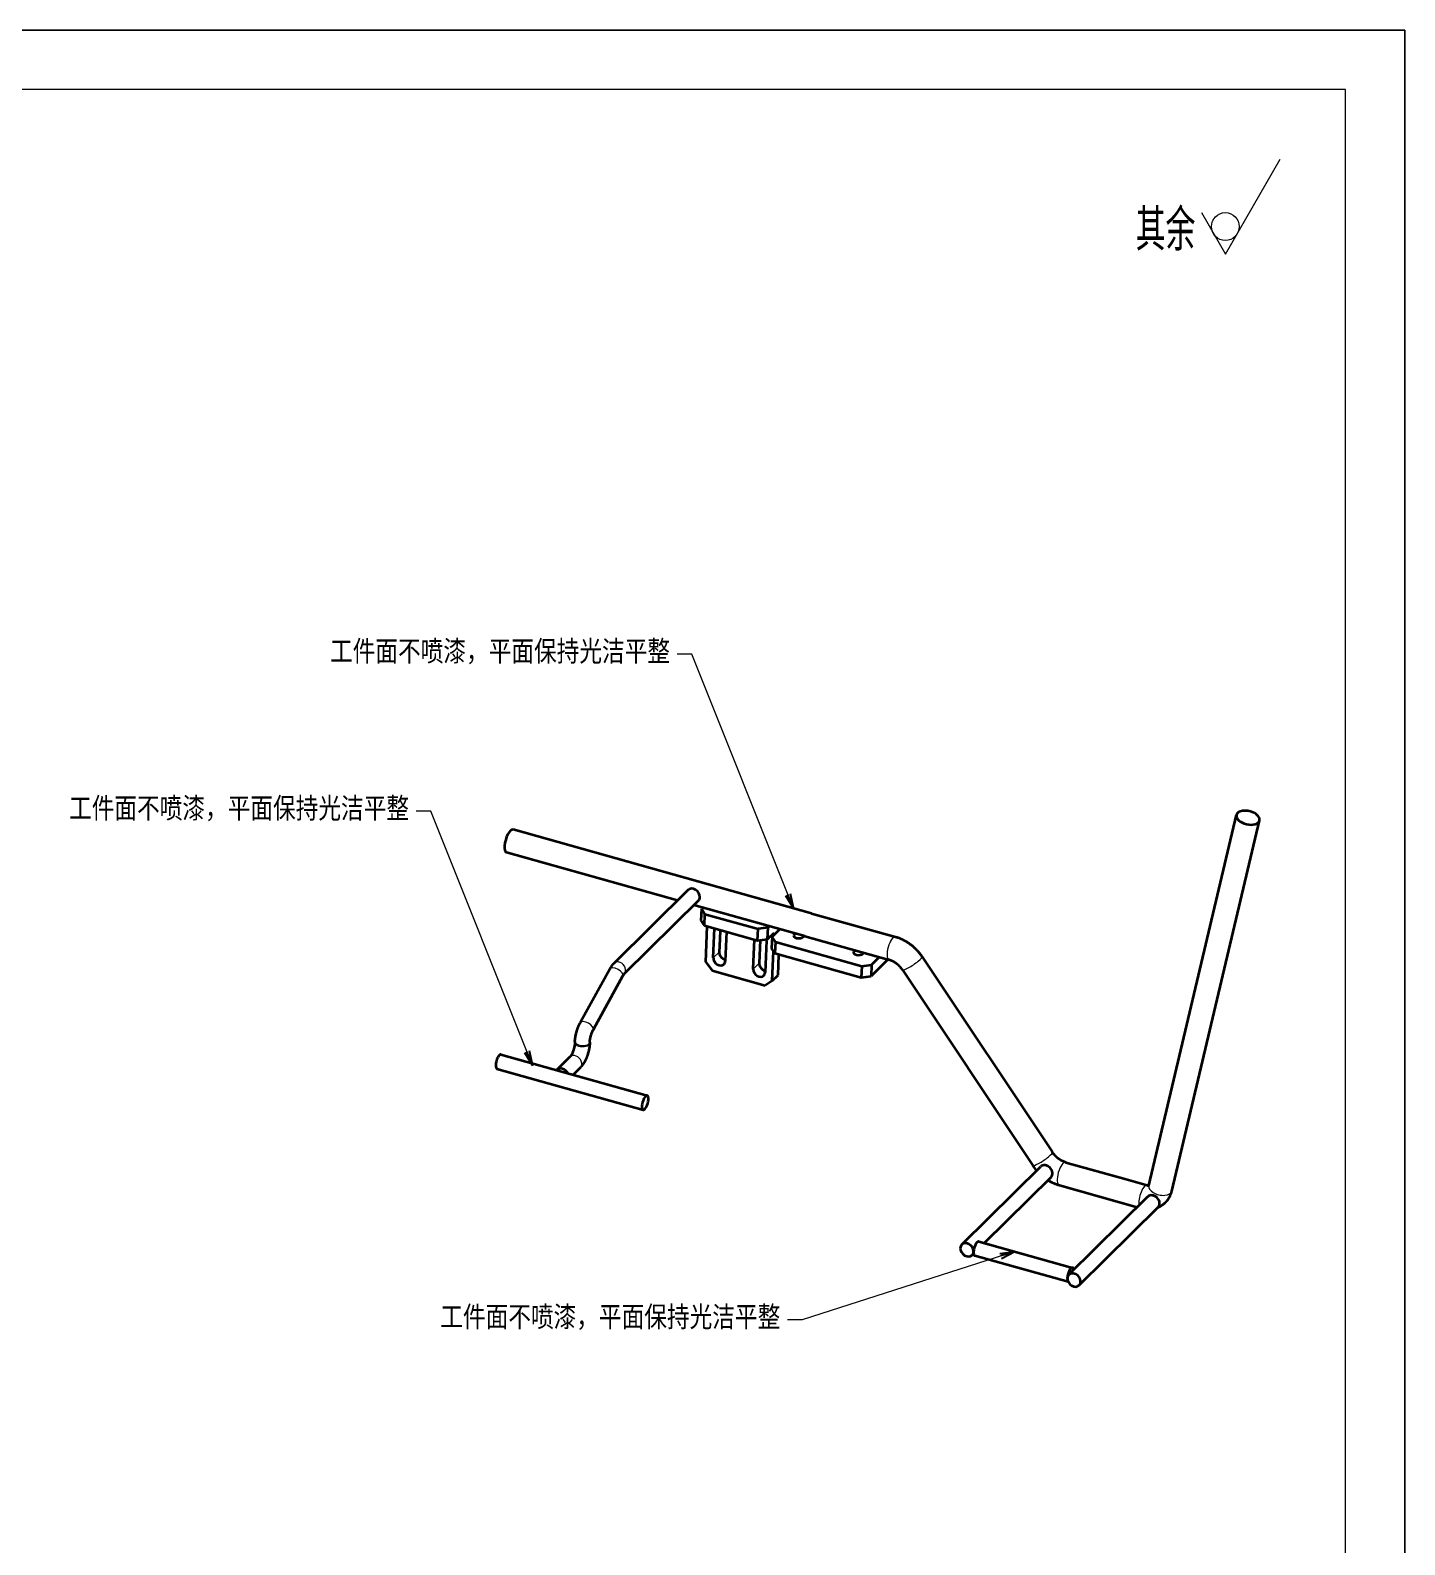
# Model space of a CAD drawing. Header units: millimetres. Extents: x 1333 to 106363, y -60675 to -5704.
# Drawn here: x 4447 to 4911, y -59997 to -59487 of the extents above; entities that cross this region are included whole.
import ezdxf

# ---------------------------------------------------------------- set-up
doc = ezdxf.new("R2010")
doc.units = ezdxf.units.MM
doc.header["$LTSCALE"] = 0.5
doc.linetypes.add('DOT2', pattern=[0.125, 0, -0.125])
for name, color, linetype, lineweight in [('图框', 7, 'Continuous', 18), ('标注线', 3, 'Continuous', 18), ('粗实线', 7, 'Continuous', 35)]:
    doc.layers.add(name, color=color, linetype=linetype, lineweight=lineweight)
doc.layers.add('打印', color=7, linetype='Continuous', lineweight=15, plot=False)
doc.layers.add('打印-禁用', color=7, linetype='Continuous', lineweight=15, plot=False)
doc.styles.add('DIM', font='romans.shx', dxfattribs={"width": 0.8, "bigfont": 'bigfont.shx'})
doc.styles.add('机械长仿宋', font='gbenor.shx', dxfattribs={"height": 1, "bigfont": 'gbcbig.shx'})
doc.dimstyles.new('DEH 1-2$7', dxfattribs={"dimscale": 2, "dimtxt": 3.5, "dimasz": 2.5, "dimexe": 1, "dimexo": 0.625, "dimgap": 1.2, "dimtad": 1, "dimdsep": 46, "dimtxsty": 'DIM', "dimblk": 'OPEN', "dimcen": 0, "dimclrd": 8, "dimclre": 8, "dimclrt": 2, "dimazin": 2, "dimtfac": 0.5, "dimtmove": 0, "dimatfit": 3, "dimldrblk": 'OPEN', "dimfxl": 1, "dimtolj": 2, "dimlwd": 13, "dimlwe": 13, "dimarcsym": 1})

# ---------------------------------------------------------------- blocks, each defined once
blk = doc.blocks.new('GZDEH零件A3图框V01版')
at = {"layer": '图框', "linetype": 'Continuous'}
for p, q in [((3272.49, -1554.46), (2882.49, -1554.46)), ((3272.49, -1832.96), (3272.49, -1554.46))]:
    blk.add_line(p, q, dxfattribs=at)
at = {"layer": '打印-禁用', "linetype": 'Continuous'}
for p, q in [((3277.49, -1549.46), (2857.49, -1549.46)), ((3277.49, -1846.46), (3277.49, -1549.46))]:
    blk.add_line(p, q, dxfattribs=at)
blk = doc.blocks.new('DEH A3')
at = {"layer": '图框'}
blk.add_blockref('GZDEH零件A3图框V01版', (-2857.49, 1846.46), dxfattribs=at)
blk = doc.blocks.new('FINISHER_NON')
at = {"layer": '标注线'}
for p, q in [((0, 0), (4.62, 8)), ((-2.02, 3.5), (0, 0))]:
    blk.add_line(p, q, dxfattribs=at)
blk.add_circle((0, 2.33), 1.17, dxfattribs=at)
blk = doc.blocks.new('其余不去材料')
at = {"layer": '标注线'}
blk.add_blockref('FINISHER_NON', (0, 0), dxfattribs=at)
at = {"layer": '标注线', "color": 7, "linetype": 'DOT2', "style": '机械长仿宋'}
blk.add_text('其余', height=3.5, dxfattribs=at).set_placement((-7.56, 0.3))
blk = doc.blocks.new('WRWQ3311')
at = {"color": 7, "lineweight": 13, "ltscale": 0.140334}
for p, q in [((-22880.1, -49702.4), (-22876.1, -49698.5)), ((-22853.2, -49710), (-22849.2, -49706))]:
    blk.add_line(p, q, dxfattribs=at)
at = {"color": 7, "lineweight": 13}
for centre, major_axis, ratio, start_param, end_param in [((-22759.4, -49696), (-2.17, -7.7), 0.367241, 3.141673, 6.283265), ((-22945.5, -49712.3), (-4.39, 2.4), 0.49537, 3.141593, 6.283185), ((-22943.6, -49709.6), (-3.51, 3.56), 0.781659, 3.141471, 6.283064), ((-22745.9, -49706), (-6.66, -4.44), 0.150126, 0.000083, 3.141676), ((-22965.4, -49748.6), (-4.39, 2.4), 0.49537, 3.141593, 6.283185), ((-22968.3, -49759), (-5, 0.21), 0.504127, 6.283185, 9.424778), ((-22968.4, -49759.7), (-5, 0.21), 0.504127, 6.283185, 9.424778), ((-22973.2, -49772.7), (-3.51, 3.56), 0.781659, 3.141471, 6.283064), ((-22658.1, -49837.9), (-6.66, -4.44), 0.150126, 0.000083, 3.141676), ((-22644.7, -49847.9), (-2.17, -7.7), 0.367241, 3.141673, 6.283265), ((-22589.7, -49863.3), (-2.17, -7.7), 0.367241, 3.141673, 5.677318), ((-22578.8, -49857.7), (7.78, -1.84), 0.560239, 3.141481, 6.283074)]:
    blk.add_ellipse(centre, major_axis=major_axis, ratio=ratio, start_param=start_param, end_param=end_param, dxfattribs=at)
at = {"layer": '粗实线'}
for p, q in [((-22586.6, -49855.9), (-22527.5, -49606)), ((-22813.9, -49672.4), (-23015, -49615.9)), ((-22571, -49859.6), (-22511.9, -49609.7)), ((-22904.2, -49663.6), (-23019.4, -49631.3)), ((-22897.1, -49656.6), (-22947.1, -49706.1)), ((-22890.1, -49663.8), (-22940.1, -49713.2)), ((-22818.3, -49687.8), (-22893.1, -49666.8)), ((-22886, -49680.6), (-22850.2, -49690.7)), ((-22885.7, -49672.9), (-22849.9, -49682.9)), ((-22813.9, -49672.4), (-22757.2, -49688.3)), ((-22885.2, -49705.3), (-22884.2, -49681.1)), ((-22844.3, -49690.6), (-22845.2, -49712.2)), ((-22818.3, -49687.8), (-22761.6, -49703.7)), ((-22840.4, -49717.9), (-22839.6, -49697.8)), ((-22838.6, -49699.3), (-22780.4, -49715.7)), ((-22838.2, -49691.5), (-22780, -49707.9)), ((-22949.9, -49709.9), (-22969.5, -49745.7)), ((-22880.9, -49710.9), (-22845.1, -49721)), ((-22752.6, -49710.5), (-22664.8, -49842.3)), ((-22739.3, -49701.6), (-22651.5, -49833.4)), ((-22941.2, -49714.7), (-22960.8, -49750.5)), ((-23023.2, -49767.5), (-22924.7, -49795.2)), ((-23025.9, -49777.1), (-22927.4, -49804.8)), ((-22712.6, -49895.6), (-22659.4, -49843.1)), ((-22642.5, -49840.2), (-22601.9, -49851.6)), ((-22697.3, -49894.5), (-22652.4, -49850.2)), ((-22646.8, -49855.6), (-22606.2, -49867)), ((-22640.5, -49915.9), (-22587.2, -49863.3)), ((-22633.4, -49923), (-22580.2, -49870.5)), ((-22701.1, -49893.5), (-22637.9, -49911.2)), ((-22640.8, -49920.8), (-22703.8, -49903.1))]:
    blk.add_line(p, q, dxfattribs=at)
at = {"layer": '粗实线', "ltscale": 0.194317}
for p, q in [((-22888.3, -49677.2), (-22887.9, -49669.4)), ((-22886, -49680.6), (-22885.7, -49672.9)), ((-22850.2, -49690.7), (-22849.9, -49682.9)), ((-22843.5, -49689.8), (-22843.2, -49682)), ((-22840.5, -49688.1), (-22840.8, -49695.9)), ((-22838.2, -49691.5), (-22838.6, -49699.3)), ((-22780, -49707.9), (-22780.4, -49715.7)), ((-22773.4, -49707), (-22773.7, -49714.7))]:
    blk.add_line(p, q, dxfattribs=at)
at = {"layer": '粗实线', "ltscale": 0.033435}
for p, q in [((-22887, -49668.5), (-22887.9, -49669.4)), ((-22843.2, -49682), (-22842.2, -49681.1))]:
    blk.add_line(p, q, dxfattribs=at)
at = {"layer": '粗实线', "ltscale": 0.10308}
for p, q in [((-22887.9, -49669.4), (-22885.7, -49672.9)), ((-22886, -49680.6), (-22888.3, -49677.2)), ((-22838.2, -49691.5), (-22840.5, -49688.1)), ((-22838.6, -49699.3), (-22840.8, -49695.9))]:
    blk.add_line(p, q, dxfattribs=at)
at = {"layer": '粗实线', "ltscale": 0.497361}
for p, q in [((-22880.1, -49702.4), (-22879.3, -49682.5)), ((-22871.2, -49684.8), (-22872, -49704.7)), ((-22853.2, -49710), (-22852.4, -49690.1))]:
    blk.add_line(p, q, dxfattribs=at)
at = {"layer": '粗实线', "ltscale": 0.215907}
blk.add_line((-22875.7, -49689.8), (-22876.1, -49698.5), dxfattribs=at)
at = {"layer": '粗实线', "ltscale": 0.15613}
blk.add_line((-22875.5, -49683.6), (-22875.7, -49689.8), dxfattribs=at)
at = {"layer": '粗实线', "ltscale": 0.169016}
for p, q in [((-22850.2, -49690.7), (-22843.5, -49689.8)), ((-22843.2, -49682), (-22849.9, -49682.9)), ((-22780, -49707.9), (-22773.4, -49707)), ((-22780.4, -49715.7), (-22773.7, -49714.7))]:
    blk.add_line(p, q, dxfattribs=at)
at = {"layer": '粗实线', "ltscale": 0.38886}
blk.add_line((-22848.6, -49690.5), (-22849.2, -49706), dxfattribs=at)
at = {"layer": '粗实线', "ltscale": 0.155927}
blk.add_line((-22843.5, -49689.8), (-22839.1, -49685.4), dxfattribs=at)
at = {"layer": '粗实线', "ltscale": 0.181577}
blk.add_line((-22840.5, -49688.1), (-22835.3, -49683), dxfattribs=at)
at = {"layer": '粗实线', "ltscale": 0.033572}
blk.add_line((-22839.1, -49686.7), (-22839.1, -49685.4), dxfattribs=at)
at = {"layer": '粗实线', "ltscale": 0.347695}
blk.add_line((-22836.4, -49714), (-22835.8, -49700.1), dxfattribs=at)
at = {"layer": '粗实线', "ltscale": 0.175947}
blk.add_line((-22885.2, -49705.3), (-22880.9, -49710.9), dxfattribs=at)
at = {"layer": '粗实线', "ltscale": 0.389817}
blk.add_line((-22762.6, -49703.8), (-22773.7, -49714.7), dxfattribs=at)
at = {"layer": '粗实线', "ltscale": 0.181562}
blk.add_line((-22768.2, -49701.9), (-22773.4, -49707), dxfattribs=at)
at = {"layer": '粗实线', "ltscale": 0.008337}
blk.add_line((-22762.6, -49703.5), (-22762.6, -49703.8), dxfattribs=at)
at = {"layer": '粗实线', "ltscale": 0.139234}
blk.add_line((-22840.4, -49717.9), (-22845.1, -49721), dxfattribs=at)
at = {"layer": '粗实线', "ltscale": 0.140334}
blk.add_line((-22840.4, -49717.9), (-22836.4, -49714), dxfattribs=at)
at = {"layer": '粗实线', "ltscale": 0.014872}
for p, q in [((-22969.5, -49745.7), (-22969.8, -49746.2)), ((-22960.8, -49750.5), (-22961.1, -49751))]:
    blk.add_line(p, q, dxfattribs=at)
at = {"layer": '粗实线', "ltscale": 0.018299}
for p, q in [((-22973.3, -49758.8), (-22973.4, -49759.5)), ((-22963.3, -49759.2), (-22963.4, -49759.9))]:
    blk.add_line(p, q, dxfattribs=at)
at = {"layer": '粗实线', "ltscale": 0.311853}
blk.add_line((-22976.7, -49769.1), (-22985.5, -49777.9), dxfattribs=at)
at = {"layer": '粗实线', "ltscale": 0.174784}
blk.add_line((-22969.6, -49776.3), (-22974.6, -49781.2), dxfattribs=at)
at = {"layer": '粗实线', "ltscale": 0.371004}
blk.add_line((-22601.9, -49851.6), (-22587.6, -49855.6), dxfattribs=at)
at = {"layer": '粗实线', "ltscale": 0.001443}
blk.add_line((-22586.6, -49855.9), (-22586.6, -49855.9), dxfattribs=at)
at = {"layer": '粗实线', "ltscale": 0.308895}
blk.add_line((-22606.2, -49867), (-22594.3, -49870.3), dxfattribs=at)
at = {"layer": '粗实线', "ltscale": 0.036076}
blk.add_line((-22705.6, -49902.8), (-22704.6, -49901.7), dxfattribs=at)
at = {"layer": '粗实线'}
blk.add_arc((-22637.2, -49823.9), 33.2, 213.6893, 221.264, dxfattribs=at)
for centre, major_axis, ratio, start_param, end_param in [((-22519.7, -49607.9), (-7.78, 1.84), 0.560239, 6.283074, 9.424666), ((-22519.7, -49607.9), (-7.78, 1.84), 0.560239, 4.375099, 6.283074), ((-22519.7, -49607.9), (-7.78, 1.84), 0.560239, 3.141481, 4.375099), ((-23017.2, -49623.6), (2.17, 7.7), 0.367241, 0.00008, 3.141673), ((-22893.6, -49660.2), (3.51, -3.56), 0.781659, 0.629578, 3.141471), ((-22893.6, -49660.2), (3.51, -3.56), 0.781659, 6.283064, 6.912763), ((-22848.3, -49689.5), (-3.16, 3.2), 0.781659, 3.771171, 3.966005), ((-22822.6, -49687.5), (3.32, -0.14), 0.504127, 2.202377, 3.141593), ((-22822.6, -49687.5), (3.32, -0.14), 0.504127, 3.141593, 6.283185), ((-22822.6, -49687.5), (3.32, -0.14), 0.504127, 2.184576, 2.202377), ((-22822.6, -49687.5), (3.32, -0.14), 0.504127, 0, 0.078586), ((-22872.1, -49699.6), (-3.16, 3.2), 0.781659, 0.629578, 2.260766), ((-22782.3, -49698.8), (3.32, -0.14), 0.504127, 2.202377, 3.141593), ((-22782.3, -49698.8), (3.32, -0.14), 0.504127, 3.141593, 6.283185), ((-22782.3, -49698.8), (3.32, -0.14), 0.504127, 2.184798, 2.202377), ((-22782.3, -49698.8), (3.32, -0.14), 0.504127, 0, 0.07833), ((-22876, -49703.5), (-3.16, 3.2), 0.781659, 0.629578, 3.141471), ((-22876, -49703.5), (-3.16, 3.2), 0.781659, 3.141471, 3.771171), ((-22849.2, -49711.1), (-3.16, 3.2), 0.781659, 0.629578, 3.141471), ((-22845.2, -49707.1), (-3.16, 3.2), 0.781659, 0.629578, 2.260766), ((-22849.2, -49711.1), (-3.16, 3.2), 0.781659, 3.141471, 3.771171), ((-23024.5, -49772.3), (-1.35, -4.81), 0.367241, 3.141673, 5.285203), ((-23024.5, -49772.3), (-1.35, -4.81), 0.367241, 5.285203, 6.283265), ((-22982, -49781.5), (-3.51, 3.56), 0.781659, 6.283064, 6.336297), ((-22982, -49781.5), (-3.51, 3.56), 0.781659, 4.347359, 6.283064), ((-22926, -49800), (-1.35, -4.81), 0.367241, 3.141673, 5.285203), ((-22926, -49800), (-1.35, -4.81), 0.367241, 5.285203, 6.283265), ((-22926, -49800), (-1.35, -4.81), 0.367241, 0.00008, 3.141673), ((-22655.9, -49846.6), (3.51, -3.56), 0.781659, 6.283064, 9.424656), ((-22644.2, -49830.4), (19.2, -20.7), 0.835522, 5.040656, 5.345941), ((-22583.7, -49866.9), (3.51, -3.56), 0.781659, 6.283064, 9.424656), ((-22709.1, -49899.2), (3.51, -3.56), 0.781659, 6.283064, 9.424656), ((-22702.4, -49898.3), (1.35, 4.81), 0.367241, 0.00008, 3.141673), ((-22709.1, -49899.2), (3.51, -3.56), 0.781659, 3.771171, 6.283064), ((-22709.1, -49899.2), (3.51, -3.56), 0.781659, 3.141471, 3.771171), ((-22639.2, -49916), (-1.35, -4.81), 0.367241, 3.141673, 5.285203), ((-22637, -49919.5), (3.51, -3.56), 0.781659, 6.283064, 9.424656), ((-22639.2, -49916), (-1.35, -4.81), 0.367241, 2.475273, 3.141673), ((-22639.2, -49916), (-1.35, -4.81), 0.367241, 5.285203, 6.106793), ((-22637, -49919.5), (3.51, -3.56), 0.781659, 3.771171, 6.283064), ((-22637, -49919.5), (3.51, -3.56), 0.781659, 3.141471, 3.771171)]:
    blk.add_ellipse(centre, major_axis=major_axis, ratio=ratio, start_param=start_param, end_param=end_param, dxfattribs=at)
for points, knots in [([(-22739.3, -49701.6), (-22739.4, -49701.5), (-22739.6, -49701.2), (-22739.8, -49700.8), (-22740.1, -49700.4), (-22740.4, -49700.1), (-22740.7, -49699.7), (-22741, -49699.3), (-22741.3, -49698.9), (-22741.6, -49698.6), (-22741.9, -49698.2), (-22742.2, -49697.8), (-22742.5, -49697.5), (-22742.9, -49697.1), (-22743.2, -49696.8), (-22743.5, -49696.5), (-22743.9, -49696.1), (-22744.2, -49695.8), (-22744.6, -49695.5), (-22744.9, -49695.2), (-22745.3, -49694.8), (-22745.6, -49694.5), (-22746, -49694.2), (-22746.4, -49693.9), (-22746.8, -49693.6), (-22747.1, -49693.4), (-22747.5, -49693.1), (-22747.9, -49692.8), (-22748.3, -49692.5), (-22748.7, -49692.3), (-22749.1, -49692), (-22749.5, -49691.8), (-22749.9, -49691.5), (-22750.3, -49691.3), (-22750.7, -49691), (-22751.1, -49690.8), (-22751.6, -49690.6), (-22752, -49690.4), (-22752.4, -49690.2), (-22752.8, -49690), (-22753.3, -49689.8), (-22753.7, -49689.6), (-22754.1, -49689.4), (-22754.6, -49689.2), (-22755, -49689), (-22755.5, -49688.9), (-22755.9, -49688.7), (-22756.3, -49688.6), (-22756.8, -49688.5), (-22757.1, -49688.4), (-22757.2, -49688.3)], [0, 0, 0, 0, 0.475582, 0.951557, 1.427718, 1.904205, 2.380827, 2.857713, 3.33471, 3.811908, 4.288922, 4.766077, 5.243284, 5.720567, 6.197871, 6.675186, 7.152492, 7.629744, 8.107085, 8.584312, 9.06147, 9.538447, 10.015328, 10.491966, 10.968474, 11.444676, 11.921272, 12.397505, 12.873557, 13.349187, 13.824621, 14.299576, 14.774299, 15.248485, 15.726194, 16.203312, 16.680163, 17.15637, 17.632322, 18.107583, 18.582464, 19.056882, 19.526828, 19.996298, 20.465382, 20.933673, 21.401706, 21.868915, 22.335724, 22.802113, 22.802113, 22.802113, 22.802113]), ([(-22947.1, -49706.1), (-22947.2, -49706.1), (-22947.3, -49706.2), (-22947.4, -49706.3), (-22947.5, -49706.4), (-22947.6, -49706.5), (-22947.7, -49706.6), (-22947.8, -49706.7), (-22947.9, -49706.8), (-22947.9, -49706.9), (-22948, -49707), (-22948.1, -49707.2), (-22948.3, -49707.3), (-22948.4, -49707.5), (-22948.5, -49707.7), (-22948.7, -49707.8), (-22948.8, -49708), (-22948.8, -49708.1), (-22948.9, -49708.2), (-22949, -49708.3), (-22949.1, -49708.5), (-22949.2, -49708.6), (-22949.2, -49708.7), (-22949.3, -49708.8), (-22949.4, -49709), (-22949.5, -49709.1), (-22949.6, -49709.2), (-22949.6, -49709.4), (-22949.7, -49709.5), (-22949.8, -49709.6), (-22949.9, -49709.7), (-22949.9, -49709.8), (-22949.9, -49709.9)], [0, 0, 0, 0, 0.147552, 0.294917, 0.44238, 0.589969, 0.737707, 0.885623, 1.033741, 1.182019, 1.314653, 1.447973, 1.673538, 1.899821, 2.126897, 2.354904, 2.501022, 2.647935, 2.794887, 2.942624, 3.09041, 3.238967, 3.387602, 3.536995, 3.685521, 3.834777, 3.984181, 4.134298, 4.284605, 4.435607, 4.586822, 4.738711, 4.738711, 4.738711, 4.738711]), ([(-22752.6, -49710.5), (-22752.6, -49710.4), (-22752.7, -49710.3), (-22752.9, -49710.1), (-22753, -49709.9), (-22753.2, -49709.7), (-22753.3, -49709.5), (-22753.5, -49709.3), (-22753.6, -49709.1), (-22753.8, -49708.9), (-22754, -49708.7), (-22754.1, -49708.5), (-22754.3, -49708.3), (-22754.5, -49708.2), (-22754.6, -49708), (-22754.8, -49707.8), (-22755, -49707.6), (-22755.2, -49707.5), (-22755.3, -49707.3), (-22755.5, -49707.1), (-22755.7, -49707), (-22755.9, -49706.8), (-22756.1, -49706.6), (-22756.3, -49706.5), (-22756.5, -49706.3), (-22756.7, -49706.2), (-22756.9, -49706), (-22757.1, -49705.9), (-22757.3, -49705.8), (-22757.5, -49705.6), (-22757.7, -49705.5), (-22757.9, -49705.4), (-22758.1, -49705.2), (-22758.3, -49705.1), (-22758.5, -49705), (-22758.7, -49704.9), (-22758.9, -49704.8), (-22759.1, -49704.7), (-22759.3, -49704.6), (-22759.5, -49704.5), (-22759.8, -49704.4), (-22760, -49704.3), (-22760.2, -49704.2), (-22760.4, -49704.1), (-22760.6, -49704.1), (-22760.8, -49704), (-22761, -49703.9), (-22761.2, -49703.8), (-22761.4, -49703.8), (-22761.5, -49703.7), (-22761.6, -49703.7)], [0, 0, 0, 0, 0.243725, 0.488185, 0.733686, 0.979813, 1.226846, 1.474388, 1.722637, 1.971277, 2.220312, 2.469613, 2.719237, 2.969005, 3.218907, 3.468831, 3.718696, 3.968462, 4.218036, 4.467386, 4.71629, 4.96485, 5.212769, 5.460223, 5.706858, 5.952912, 6.198181, 6.442747, 6.686112, 6.928661, 7.169804, 7.41002, 7.648681, 7.886313, 8.123924, 8.360377, 8.594879, 8.828127, 9.059198, 9.288918, 9.516534, 9.742131, 9.964048, 10.183852, 10.401271, 10.617116, 10.830152, 11.041544, 11.250308, 11.456422, 11.456422, 11.456422, 11.456422]), ([(-22940.1, -49713.2), (-22940.1, -49713.2), (-22940.1, -49713.2), (-22940.2, -49713.2), (-22940.2, -49713.2), (-22940.2, -49713.3), (-22940.2, -49713.3), (-22940.2, -49713.3), (-22940.3, -49713.3), (-22940.3, -49713.4), (-22940.3, -49713.4), (-22940.3, -49713.4), (-22940.4, -49713.5), (-22940.4, -49713.6), (-22940.5, -49713.6), (-22940.5, -49713.7), (-22940.6, -49713.7), (-22940.6, -49713.8), (-22940.6, -49713.8), (-22940.7, -49713.9), (-22940.7, -49714), (-22940.8, -49714), (-22940.8, -49714.1), (-22940.8, -49714.1), (-22940.9, -49714.2), (-22940.9, -49714.3), (-22941, -49714.3), (-22941, -49714.4), (-22941, -49714.5), (-22941.1, -49714.5), (-22941.1, -49714.6), (-22941.1, -49714.7), (-22941.2, -49714.7)], [0, 0, 0, 0, 0.021348, 0.046113, 0.073744, 0.104195, 0.137415, 0.173355, 0.211966, 0.253317, 0.292726, 0.33331, 0.407205, 0.486602, 0.571305, 0.661001, 0.721528, 0.78335, 0.847706, 0.91333, 0.98141, 1.050727, 1.122391, 1.195257, 1.269726, 1.345348, 1.423028, 1.501823, 1.582531, 1.664315, 1.747897, 1.832517, 1.832517, 1.832517, 1.832517]), ([(-22973.3, -49758.8), (-22973.3, -49758.7), (-22973.3, -49758.6), (-22973.3, -49758.4), (-22973.3, -49758.2), (-22973.3, -49758), (-22973.3, -49757.8), (-22973.2, -49757.6), (-22973.2, -49757.4), (-22973.2, -49757.2), (-22973.2, -49757), (-22973.2, -49756.8), (-22973.1, -49756.6), (-22973.1, -49756.4), (-22973.1, -49756.2), (-22973, -49756), (-22973, -49755.8), (-22973, -49755.5), (-22973, -49755.3), (-22972.9, -49755.1), (-22972.9, -49754.9), (-22972.8, -49754.7), (-22972.8, -49754.5), (-22972.8, -49754.3), (-22972.7, -49754.1), (-22972.7, -49753.9), (-22972.6, -49753.7), (-22972.6, -49753.5), (-22972.5, -49753.3), (-22972.5, -49753.1), (-22972.4, -49752.9), (-22972.4, -49752.7), (-22972.3, -49752.5), (-22972.3, -49752.3), (-22972.2, -49752.1), (-22972.1, -49751.9), (-22972.1, -49751.7), (-22972, -49751.5), (-22972, -49751.3), (-22971.9, -49751.1), (-22971.8, -49750.9), (-22971.8, -49750.7), (-22971.7, -49750.5), (-22971.6, -49750.3), (-22971.6, -49750.1), (-22971.5, -49749.9), (-22971.4, -49749.7), (-22971.3, -49749.5), (-22971.3, -49749.3), (-22971.2, -49749.1), (-22971.1, -49748.9), (-22971, -49748.7), (-22970.9, -49748.5), (-22970.9, -49748.3), (-22970.8, -49748.1), (-22970.7, -49747.9), (-22970.6, -49747.7), (-22970.5, -49747.5), (-22970.4, -49747.4), (-22970.3, -49747.2), (-22970.3, -49747), (-22970.2, -49746.9), (-22970.1, -49746.7), (-22970, -49746.5), (-22969.9, -49746.4), (-22969.9, -49746.3), (-22969.8, -49746.2)], [0, 0, 0, 0, 0.198211, 0.39754, 0.597286, 0.798096, 0.999344, 1.201598, 1.404275, 1.607901, 1.807838, 2.008619, 2.209799, 2.411761, 2.61413, 2.817215, 3.020704, 3.22484, 3.430801, 3.637352, 3.844249, 4.051661, 4.259364, 4.467506, 4.675911, 4.884675, 5.093483, 5.302581, 5.511846, 5.72132, 5.930903, 6.140616, 6.350389, 6.560211, 6.770035, 6.979836, 7.189592, 7.399244, 7.608801, 7.818176, 8.027398, 8.236356, 8.445271, 8.653849, 8.862181, 9.070097, 9.277735, 9.484882, 9.691694, 9.897939, 10.118646, 10.338623, 10.558138, 10.776834, 10.995059, 11.212382, 11.429233, 11.645102, 11.832764, 12.019624, 12.206122, 12.391772, 12.577048, 12.761429, 12.945452, 13.128537, 13.128537, 13.128537, 13.128537]), ([(-22963.3, -49759.2), (-22963.3, -49759.1), (-22963.3, -49759.1), (-22963.3, -49758.9), (-22963.3, -49758.8), (-22963.3, -49758.7), (-22963.3, -49758.6), (-22963.3, -49758.5), (-22963.3, -49758.3), (-22963.3, -49758.2), (-22963.2, -49758.1), (-22963.2, -49758), (-22963.2, -49757.8), (-22963.2, -49757.7), (-22963.2, -49757.6), (-22963.2, -49757.5), (-22963.1, -49757.3), (-22963.1, -49757.2), (-22963.1, -49757.1), (-22963.1, -49756.9), (-22963, -49756.8), (-22963, -49756.7), (-22963, -49756.5), (-22963, -49756.4), (-22962.9, -49756.2), (-22962.9, -49756.1), (-22962.9, -49756), (-22962.8, -49755.8), (-22962.8, -49755.7), (-22962.8, -49755.5), (-22962.7, -49755.4), (-22962.7, -49755.3), (-22962.7, -49755.1), (-22962.6, -49755), (-22962.6, -49754.8), (-22962.5, -49754.7), (-22962.5, -49754.6), (-22962.5, -49754.4), (-22962.4, -49754.3), (-22962.4, -49754.2), (-22962.3, -49754), (-22962.3, -49753.9), (-22962.2, -49753.7), (-22962.2, -49753.6), (-22962.1, -49753.5), (-22962.1, -49753.3), (-22962.1, -49753.2), (-22962, -49753.1), (-22962, -49753), (-22961.9, -49752.8), (-22961.8, -49752.7), (-22961.8, -49752.6), (-22961.7, -49752.4), (-22961.7, -49752.3), (-22961.6, -49752.2), (-22961.6, -49752), (-22961.5, -49751.9), (-22961.5, -49751.8), (-22961.4, -49751.7), (-22961.4, -49751.6), (-22961.3, -49751.5), (-22961.3, -49751.4), (-22961.2, -49751.3), (-22961.2, -49751.2), (-22961.1, -49751.1), (-22961.1, -49751), (-22961.1, -49751)], [0, 0, 0, 0, 0.111607, 0.224929, 0.340971, 0.458634, 0.578792, 0.700473, 0.824474, 0.949892, 1.074685, 1.200743, 1.328644, 1.457708, 1.588401, 1.720153, 1.853331, 1.987467, 2.123946, 2.261285, 2.399734, 2.538936, 2.679109, 2.819923, 2.961528, 3.103667, 3.246391, 3.389529, 3.533143, 3.67706, 3.821312, 3.965753, 4.11037, 4.255066, 4.399784, 4.54446, 4.689007, 4.8334, 4.977508, 5.121349, 5.26476, 5.407795, 5.550288, 5.692284, 5.833538, 5.974186, 6.113914, 6.252924, 6.390877, 6.528005, 6.673532, 6.817977, 6.960803, 7.102417, 7.242165, 7.380571, 7.51686, 7.651679, 7.767325, 7.88177, 7.994262, 8.105471, 8.214589, 8.322347, 8.427841, 8.531899, 8.531899, 8.531899, 8.531899]), ([(-22973.4, -49759.5), (-22973.4, -49759.5), (-22973.4, -49759.6), (-22973.4, -49759.7), (-22973.4, -49759.8), (-22973.4, -49759.9), (-22973.4, -49760.1), (-22973.4, -49760.2), (-22973.4, -49760.3), (-22973.4, -49760.4), (-22973.4, -49760.6), (-22973.5, -49760.7), (-22973.5, -49760.8), (-22973.5, -49760.9), (-22973.5, -49761.1), (-22973.5, -49761.2), (-22973.6, -49761.3), (-22973.6, -49761.5), (-22973.6, -49761.6), (-22973.6, -49761.7), (-22973.6, -49761.9), (-22973.7, -49762), (-22973.7, -49762.2), (-22973.7, -49762.3), (-22973.8, -49762.4), (-22973.8, -49762.6), (-22973.8, -49762.7), (-22973.9, -49762.9), (-22973.9, -49763), (-22973.9, -49763.1), (-22974, -49763.3), (-22974, -49763.4), (-22974, -49763.6), (-22974.1, -49763.7), (-22974.1, -49763.8), (-22974.2, -49764), (-22974.2, -49764.1), (-22974.2, -49764.3), (-22974.3, -49764.4), (-22974.3, -49764.5), (-22974.4, -49764.7), (-22974.4, -49764.8), (-22974.5, -49764.9), (-22974.5, -49765.1), (-22974.6, -49765.2), (-22974.6, -49765.3), (-22974.7, -49765.5), (-22974.7, -49765.6), (-22974.8, -49765.7), (-22974.8, -49765.9), (-22974.9, -49766), (-22974.9, -49766.1), (-22975, -49766.3), (-22975, -49766.4), (-22975.1, -49766.5), (-22975.1, -49766.6), (-22975.2, -49766.7), (-22975.2, -49766.9), (-22975.3, -49767), (-22975.3, -49767.1), (-22975.4, -49767.2), (-22975.4, -49767.3), (-22975.5, -49767.4), (-22975.6, -49767.5), (-22975.6, -49767.6), (-22975.7, -49767.7), (-22975.7, -49767.8), (-22975.8, -49767.9), (-22975.8, -49768), (-22975.9, -49768.1), (-22975.9, -49768.1), (-22976, -49768.2), (-22976, -49768.3), (-22976.1, -49768.4), (-22976.1, -49768.5), (-22976.2, -49768.5), (-22976.2, -49768.6), (-22976.3, -49768.7), (-22976.3, -49768.7), (-22976.4, -49768.8), (-22976.4, -49768.8), (-22976.4, -49768.9), (-22976.5, -49768.9), (-22976.5, -49769), (-22976.5, -49769), (-22976.6, -49769), (-22976.6, -49769.1), (-22976.6, -49769.1), (-22976.7, -49769.1), (-22976.7, -49769.1), (-22976.7, -49769.1)], [0, 0, 0, 0, 0.111401, 0.224511, 0.340333, 0.457768, 0.577692, 0.699132, 0.822834, 0.947953, 1.074779, 1.202908, 1.332889, 1.464069, 1.596925, 1.730871, 1.866283, 2.002679, 2.140235, 2.278655, 2.418191, 2.558482, 2.699747, 2.841654, 2.984351, 3.127579, 3.27139, 3.415608, 3.560297, 3.705282, 3.85059, 3.996079, 4.141731, 4.28745, 4.433175, 4.578844, 4.724363, 4.869713, 5.014754, 5.159509, 5.303809, 5.44771, 5.591042, 5.733854, 5.87589, 6.017294, 6.15774, 6.297441, 6.436041, 6.573787, 6.713012, 6.851223, 6.987925, 7.1235, 7.257345, 7.389948, 7.520792, 7.64979, 7.772903, 7.894141, 8.013378, 8.13116, 8.246561, 8.360415, 8.471943, 8.581186, 8.691121, 8.798493, 8.902973, 9.005554, 9.105068, 9.201787, 9.295618, 9.386486, 9.48076, 9.571375, 9.658197, 9.741252, 9.81997, 9.894673, 9.965086, 10.03103, 10.086763, 10.138645, 10.186632, 10.23063, 10.270547, 10.306293, 10.337778, 10.364413, 10.364413, 10.364413, 10.364413]), ([(-22963.4, -49759.9), (-22963.4, -49760), (-22963.4, -49760.1), (-22963.4, -49760.3), (-22963.4, -49760.5), (-22963.4, -49760.7), (-22963.4, -49760.9), (-22963.4, -49761.1), (-22963.5, -49761.3), (-22963.5, -49761.5), (-22963.5, -49761.7), (-22963.5, -49761.9), (-22963.6, -49762.1), (-22963.6, -49762.3), (-22963.6, -49762.5), (-22963.6, -49762.7), (-22963.7, -49762.9), (-22963.7, -49763.1), (-22963.7, -49763.3), (-22963.8, -49763.5), (-22963.8, -49763.7), (-22963.9, -49763.9), (-22963.9, -49764.2), (-22963.9, -49764.4), (-22964, -49764.6), (-22964, -49764.8), (-22964.1, -49765), (-22964.1, -49765.2), (-22964.2, -49765.4), (-22964.2, -49765.6), (-22964.3, -49765.8), (-22964.3, -49766), (-22964.4, -49766.2), (-22964.4, -49766.4), (-22964.5, -49766.6), (-22964.6, -49766.8), (-22964.6, -49767), (-22964.7, -49767.2), (-22964.7, -49767.4), (-22964.8, -49767.6), (-22964.9, -49767.8), (-22964.9, -49768), (-22965, -49768.2), (-22965.1, -49768.4), (-22965.2, -49768.6), (-22965.2, -49768.8), (-22965.3, -49769), (-22965.4, -49769.2), (-22965.4, -49769.4), (-22965.5, -49769.6), (-22965.6, -49769.8), (-22965.7, -49770), (-22965.8, -49770.2), (-22965.8, -49770.4), (-22965.9, -49770.6), (-22966, -49770.7), (-22966.1, -49770.9), (-22966.2, -49771.1), (-22966.3, -49771.3), (-22966.4, -49771.5), (-22966.4, -49771.7), (-22966.5, -49771.8), (-22966.6, -49772), (-22966.7, -49772.2), (-22966.8, -49772.4), (-22966.9, -49772.5), (-22967, -49772.7), (-22967.1, -49772.9), (-22967.2, -49773), (-22967.3, -49773.2), (-22967.4, -49773.4), (-22967.5, -49773.5), (-22967.6, -49773.7), (-22967.7, -49773.9), (-22967.8, -49774), (-22967.9, -49774.2), (-22968.1, -49774.4), (-22968.2, -49774.5), (-22968.3, -49774.7), (-22968.4, -49774.9), (-22968.5, -49775), (-22968.7, -49775.2), (-22968.8, -49775.3), (-22968.9, -49775.5), (-22969, -49775.6), (-22969.1, -49775.7), (-22969.3, -49775.9), (-22969.4, -49776), (-22969.5, -49776.1), (-22969.6, -49776.2), (-22969.6, -49776.3)], [0, 0, 0, 0, 0.19785, 0.396814, 0.596194, 0.796634, 0.997509, 1.199388, 1.401722, 1.604997, 1.808083, 2.012044, 2.216448, 2.421658, 2.627287, 2.833654, 3.040437, 3.247883, 3.455336, 3.663384, 3.87178, 4.080693, 4.289898, 4.499543, 4.70945, 4.919715, 5.130026, 5.340623, 5.551385, 5.76235, 5.973422, 6.184617, 6.395869, 6.60716, 6.818452, 7.029711, 7.24092, 7.452011, 7.663002, 7.873796, 8.084429, 8.294784, 8.505093, 8.715051, 8.924752, 9.134019, 9.342998, 9.551468, 9.759592, 9.967128, 10.178661, 10.38951, 10.59993, 10.809588, 11.018813, 11.227202, 11.435029, 11.642275, 11.841415, 12.039987, 12.238011, 12.435072, 12.631714, 12.827339, 13.022394, 13.216796, 13.415246, 13.612998, 13.810205, 14.006194, 14.201647, 14.396344, 14.590297, 14.78351, 14.990554, 15.196785, 15.40224, 15.60686, 15.810951, 16.014284, 16.216991, 16.419145, 16.601164, 16.782817, 16.964119, 17.145114, 17.325854, 17.506378, 17.686737, 17.86724, 17.86724, 17.86724, 17.86724]), ([(-22642.5, -49840.2), (-22642.6, -49840.2), (-22642.7, -49840.1), (-22642.9, -49840.1), (-22643.1, -49840), (-22643.3, -49839.9), (-22643.5, -49839.8), (-22643.7, -49839.8), (-22643.9, -49839.7), (-22644.1, -49839.6), (-22644.3, -49839.5), (-22644.6, -49839.4), (-22644.8, -49839.3), (-22645, -49839.2), (-22645.2, -49839.1), (-22645.4, -49839), (-22645.6, -49838.9), (-22645.8, -49838.8), (-22646, -49838.7), (-22646.2, -49838.5), (-22646.4, -49838.4), (-22646.6, -49838.3), (-22646.8, -49838.1), (-22647, -49838), (-22647.2, -49837.9), (-22647.4, -49837.7), (-22647.6, -49837.6), (-22647.8, -49837.4), (-22648, -49837.3), (-22648.2, -49837.1), (-22648.4, -49836.9), (-22648.6, -49836.8), (-22648.7, -49836.6), (-22648.9, -49836.4), (-22649.1, -49836.3), (-22649.3, -49836.1), (-22649.5, -49835.9), (-22649.6, -49835.7), (-22649.8, -49835.6), (-22650, -49835.4), (-22650.1, -49835.2), (-22650.3, -49835), (-22650.5, -49834.8), (-22650.6, -49834.6), (-22650.8, -49834.4), (-22650.9, -49834.2), (-22651.1, -49834), (-22651.2, -49833.8), (-22651.3, -49833.6), (-22651.4, -49833.5), (-22651.5, -49833.4)], [0, 0, 0, 0, 0.207309, 0.417296, 0.629941, 0.844247, 1.061393, 1.280131, 1.501548, 1.72448, 1.949197, 2.175337, 2.403801, 2.633599, 2.865547, 3.098735, 3.33385, 3.570109, 3.80774, 4.046401, 4.286618, 4.52776, 4.77031, 5.013675, 5.258241, 5.50351, 5.749564, 5.996198, 6.243653, 6.491571, 6.740132, 6.989036, 7.238386, 7.487959, 7.737725, 7.98759, 8.237515, 8.487416, 8.737185, 8.986808, 9.23611, 9.485145, 9.733785, 9.982033, 10.229575, 10.476608, 10.722736, 10.968236, 11.212696, 11.456422, 11.456422, 11.456422, 11.456422]), ([(-22587.6, -49855.6), (-22587.6, -49855.6), (-22587.5, -49855.6), (-22587.5, -49855.6), (-22587.4, -49855.7), (-22587.3, -49855.7), (-22587.3, -49855.7), (-22587.2, -49855.7), (-22587.2, -49855.7), (-22587.1, -49855.7), (-22587, -49855.7), (-22587, -49855.7), (-22586.9, -49855.7), (-22586.8, -49855.7), (-22586.8, -49855.7), (-22586.7, -49855.7), (-22586.7, -49855.7), (-22586.7, -49855.7), (-22586.6, -49855.7), (-22586.6, -49855.7), (-22586.6, -49855.7), (-22586.6, -49855.7)], [0, 0, 0, 0, 0.068982, 0.135887, 0.200617, 0.264156, 0.325075, 0.38481, 0.441888, 0.498035, 0.571756, 0.640471, 0.705381, 0.765988, 0.820643, 0.869743, 0.907475, 0.942849, 0.975667, 1.007269, 1.035761, 1.035761, 1.035761, 1.035761]), ([(-22580.2, -49870.5), (-22580.1, -49870.4), (-22579.9, -49870.4), (-22579.7, -49870.2), (-22579.4, -49870.1), (-22579, -49869.9), (-22578.7, -49869.8), (-22578.4, -49869.6), (-22578.1, -49869.4), (-22577.8, -49869.2), (-22577.5, -49869), (-22577.2, -49868.8), (-22577, -49868.6), (-22576.7, -49868.4), (-22576.4, -49868.2), (-22576.2, -49868), (-22576, -49867.8), (-22575.7, -49867.6), (-22575.5, -49867.4), (-22575.3, -49867.2), (-22575.1, -49867), (-22574.9, -49866.8), (-22574.7, -49866.6), (-22574.5, -49866.4), (-22574.4, -49866.2), (-22574.2, -49866), (-22573.9, -49865.7), (-22573.7, -49865.4), (-22573.4, -49865), (-22573.2, -49864.6), (-22572.9, -49864.3), (-22572.7, -49863.9), (-22572.5, -49863.5), (-22572.3, -49863.2), (-22572.2, -49862.9), (-22572.1, -49862.6), (-22572, -49862.4), (-22571.9, -49862.1), (-22571.7, -49861.8), (-22571.6, -49861.5), (-22571.5, -49861.2), (-22571.4, -49860.9), (-22571.3, -49860.6), (-22571.2, -49860.2), (-22571.1, -49859.9), (-22571.1, -49859.7), (-22571, -49859.6)], [0, 0, 0, 0, 0.292823, 0.585885, 0.892842, 1.293691, 1.640272, 1.986762, 2.333512, 2.680146, 3.026967, 3.373699, 3.72055, 4.072923, 4.400333, 4.704969, 5.009577, 5.314162, 5.618731, 5.923293, 6.227854, 6.540093, 6.804836, 7.052696, 7.300576, 7.548473, 7.908606, 8.372044, 8.81988, 9.26951, 9.705848, 10.140143, 10.574343, 11.031907, 11.303072, 11.559051, 11.814983, 12.070934, 12.398437, 12.740739, 13.081636, 13.422651, 13.763389, 14.104295, 14.445032, 14.785479, 14.785479, 14.785479, 14.785479])]:
    blk.add_open_spline(points, degree=3, knots=knots, dxfattribs=at)
blk = doc.blocks.new('_Open')
at = {"color": 0, "linetype": 'ByBlock', "lineweight": -2}
for p, q in [((-1, 0.17), (0, 0)), ((-1, -0.17), (0, 0)), ((0, 0), (-1, 0))]:
    blk.add_line(p, q, dxfattribs=at)

msp = doc.modelspace()

# ---------------------------------------------------------------- linework, layer by layer
at = {"layer": '打印'}
msp.add_lwpolyline([(3230.64, -59486.881), (4910.64, -59486.881), (4910.64, -60674.881), (3230.64, -60674.881)], close=True, dxfattribs=at)

# ---------------------------------------------------------------- block references
at = {"layer": '图框', "xscale": 4, "yscale": 4, "zscale": 4}
msp.add_blockref('DEH A3', (3230.64, -60674.881), dxfattribs=at)
at = {"layer": '标注线'}
for name, p, xscale, yscale, zscale in [('其余不去材料', (4850.188, -59562.345), 4, 4, 4), ('WRWQ3311', (16117.663, -34948.305), 0.5, 0.5, 0.5)]:
    msp.add_blockref(name, p, dxfattribs=dict(at, xscale=xscale, yscale=yscale, zscale=zscale))

# ---------------------------------------------------------------- texts
at = {"layer": '标注线', "color": 2, "char_height": 7, "attachment_point": 9, "style": 'DIM'}
for insert in [(4663.039, -59700.604), (4575.078, -59753.516), (4700.194, -59924.924)]:
    msp.add_mtext('{\\fSimSun|b0|i0|c134|p2;工件面不喷漆，平面保持光洁平整}', dxfattribs=dict(at, insert=insert))

# ---------------------------------------------------------------- leaders
at = {"layer": '标注线', "annotation_type": 0, "has_hookline": 1, "hookline_direction": 1, "text_width": 119.321}
for points in [[(4704.646, -59782.798), (4670.439, -59697.104), (4665.439, -59697.104)], [(4616.685, -59835.71), (4582.478, -59750.016), (4577.478, -59750.016)], [(4779.233, -59898.437), (4707.594, -59921.424), (4702.594, -59921.424)]]:
    msp.add_leader(points, dimstyle='DEH 1-2$7', override={"dimgap": 1.2, "dimtad": 0}, dxfattribs=at)

doc.saveas('drawing.dxf')
